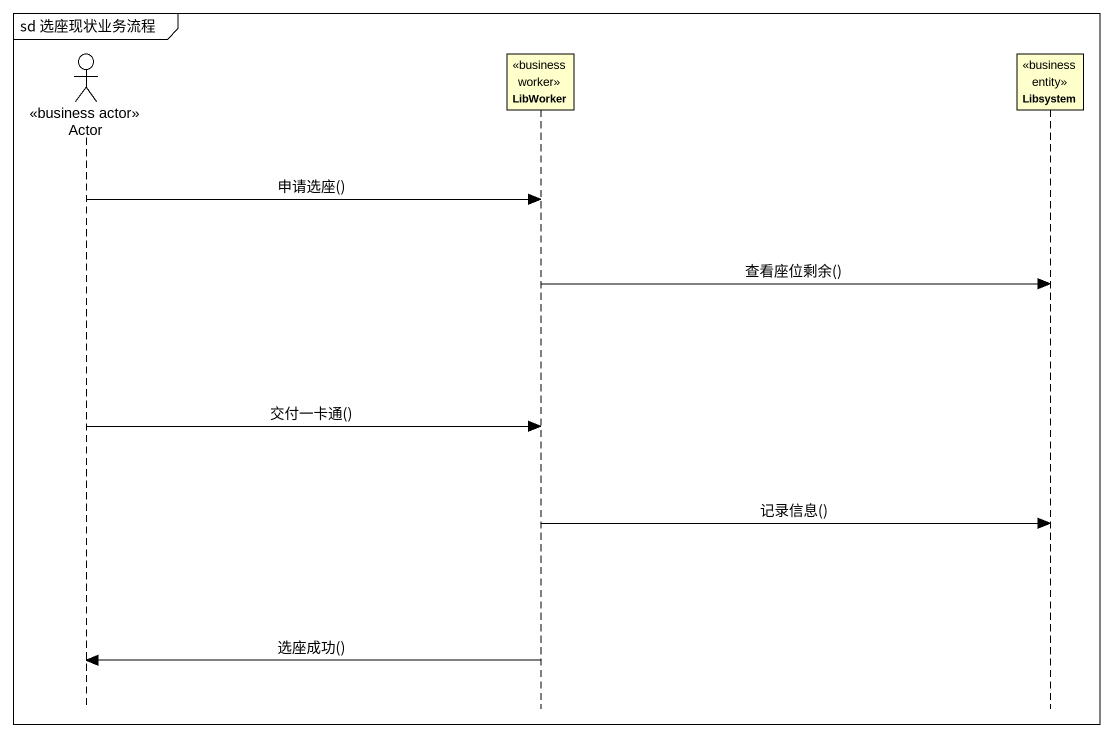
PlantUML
@startuml
mainframe sd 选座现状业务流程
hide footbox
actor "Actor" as Actor_ <<business actor>>
participant LibWorker <<business worker>>
participant Libsystem <<business entity>>

Actor_ -> LibWorker : 申请选座()
LibWorker -> Libsystem : 查看座位剩余()
Actor_ -> LibWorker : 交付一卡通()
LibWorker -> Libsystem : 记录信息()
LibWorker -> Actor_ : 选座成功()
@enduml
